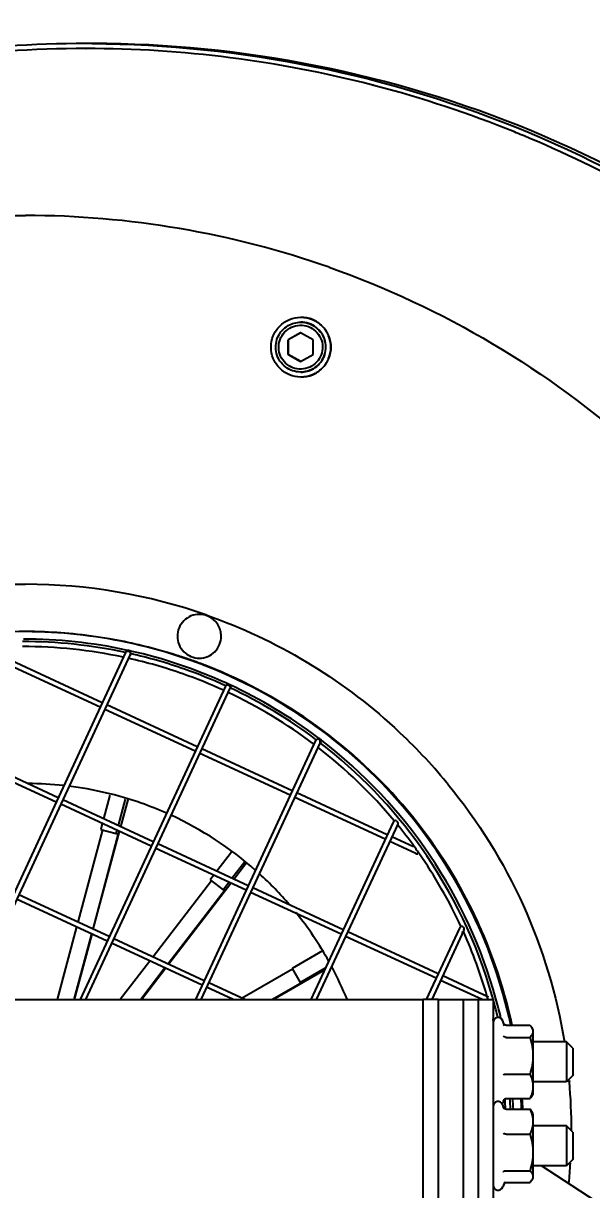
# Model space of a CAD drawing. Header units: millimetres. Extents: x 6781 to 13993, y -7973 to 4183.
# Drawn here: x 11754.1 to 11868.1, y -4739.6 to -4505.5 of the extents above; entities that cross this region are included whole.
import ezdxf

# ---------------------------------------------------------------- set-up
doc = ezdxf.new("R2010")
doc.units = ezdxf.units.MM
doc.header["$LTSCALE"] = 307.34
doc.header["$PDMODE"] = 3
doc.header["$PDSIZE"] = 8
doc.layers.get('0').update_dxf_attribs({"linetype": 'CONTINUOUS'})
doc.layers.get('Defpoints').update_dxf_attribs({"linetype": 'CONTINUOUS'})
doc.styles.get("Standard").update_dxf_attribs({"font": 'calibri.ttf'})
doc.dimstyles.new('DIMSTYLE_2', dxfattribs={"dimtxt": 35, "dimasz": 35, "dimexe": 1.5, "dimexo": 1, "dimgap": 0.875, "dimtad": 1, "dimdec": 0, "dimdsep": 46, "dimtxsty": 'Standard', "dimblk": '_FILLED', "dimblk1": '_FILLED', "dimblk2": '_FILLED', "dimcen": 0.09, "dimazin": 2, "dimtp": 0.01, "dimtm": 0.01, "dimtfac": 1, "dimtdec": 0, "dimtofl": 0, "dimtmove": 0, "dimatfit": 3, "dimldrblk": '_FILLED', "dimfxl": 1, "dimtolj": 1, "dimarcsym": 0})

# ---------------------------------------------------------------- blocks, each defined once
blk = doc.blocks.new('_FILLED')
at = {"color": 0, "linetype": 'ByBlock'}
blk.add_solid([(0, 0), (-1, 0.2143), (-1, -0.2143)], dxfattribs=at)
blk = doc.blocks.new('*D1023')
at = {"color": 0, "linetype": 'Continuous', "lineweight": -2}
for p, q in [((12014.27, -4351.39), (12014.27, -4384.66)), ((11355.22, -4685.18), (11355.22, -4381.66)), ((11390.22, -4383.16), (11979.27, -4383.16))]:
    blk.add_line(p, q, dxfattribs=at)
at = {"layer": 'Defpoints', "color": 0}
for p in [(12014.27, -4350.39), (12014.27, -4383.16), (11355.22, -4686.18)]:
    blk.add_point(p, dxfattribs=at)
at = {"color": 0, "linetype": 'ByBlock', "lineweight": -2, "xscale": 35, "yscale": 35, "zscale": 35, "rotation": 180}
blk.add_blockref('_FILLED', (11355.22, -4383.16), dxfattribs=at)
at = {"color": 0, "linetype": 'ByBlock', "lineweight": -2, "xscale": 35, "yscale": 35, "zscale": 35}
blk.add_blockref('_FILLED', (12014.27, -4383.16), dxfattribs=at)
at = {"color": 0, "insert": (11643.96, -4335.62), "char_height": 35, "attachment_point": 2, "line_spacing_factor": 0.9}
blk.add_mtext('\\A1;\\A1;BVNO-660', dxfattribs=at)

msp = doc.modelspace()

# ---------------------------------------------------------------- linework, layer by layer
at = {"color": 0, "linetype": 'Continuous'}
for p, q in [((11767.98033, -4509.60591), (11767.89846, -4509.6059)), ((11767.98033, -4509.61127), (11767.89846, -4509.6059)), ((11766.60522, -4510.6059), (11766.68314, -4510.61063)), ((11766.60522, -4510.60597), (11766.68314, -4510.60598)), ((11809.68482, -4567.64696), (11807.18493, -4569.09034)), ((11809.69882, -4567.65504), (11807.21292, -4569.09034)), ((11812.18471, -4569.09034), (11809.68482, -4567.64696)), ((11807.18493, -4569.09034), (11807.18493, -4571.97709)), ((11807.18493, -4569.09034), (11807.21292, -4569.09034)), ((11807.21292, -4571.97709), (11807.21292, -4569.09034)), ((11812.18471, -4571.97709), (11812.18471, -4569.09034)), ((11807.18493, -4571.97709), (11809.68482, -4573.42046)), ((11807.18493, -4571.97709), (11807.21292, -4571.97709)), ((11809.69882, -4573.41238), (11807.21292, -4571.97709)), ((11809.68482, -4573.42046), (11812.18471, -4571.97709)), ((11774.57769, -4631.81023), (11742.2929, -4701.45679)), ((11775.15935, -4631.61193), (11774.65534, -4631.48979)), ((11775.2005, -4631.4257), (11774.69301, -4631.31496)), ((11775.48491, -4632.2308), (11743.39508, -4701.45679)), ((11769.90238, -4641.89608), (11751.75805, -4633.4845)), ((11769.48182, -4642.80333), (11751.33749, -4634.39176)), ((11794.58762, -4638.57491), (11765.43861, -4701.45679)), ((11795.49484, -4638.99549), (11766.54079, -4701.45679)), ((11795.3738, -4638.24085), (11795.09564, -4638.13339)), ((11795.3738, -4638.24085), (11795.1036, -4638.11608)), ((11788.53337, -4651.63548), (11770.38904, -4643.22391)), ((11788.95393, -4650.72823), (11770.8096, -4642.31665)), ((11812.68079, -4649.47453), (11788.58432, -4701.45679)), ((11813.58801, -4649.89511), (11789.6865, -4701.45679)), ((11813.26292, -4649.21453), (11813.0069, -4649.02768)), ((11813.38127, -4649.05812), (11813.12774, -4648.86692)), ((11813.79911, -4649.60585), (11813.76047, -4649.57764)), ((11813.91015, -4649.46115), (11813.87212, -4649.43198)), ((11761.07061, -4660.94845), (11742.92628, -4652.53688)), ((11807.58492, -4660.46763), (11789.44059, -4652.05606)), ((11808.00548, -4659.56038), (11789.86115, -4651.1488)), ((11760.65005, -4661.85571), (11742.50572, -4653.44414)), ((11827.05703, -4668.39253), (11808.9127, -4659.98095)), ((11779.7016, -4670.68786), (11761.55727, -4662.27629)), ((11780.12216, -4669.7806), (11761.97783, -4661.36903)), ((11771.40861, -4660.43065), (11770.14866, -4665.15696)), ((11773.14208, -4666.54469), (11774.55684, -4661.23763)), ((11773.62119, -4666.7668), (11775.06766, -4661.36856)), ((11826.63647, -4669.29978), (11808.49214, -4660.88821)), ((11769.88715, -4666.13795), (11769.57715, -4667.3008)), ((11828.24319, -4665.83368), (11811.73003, -4701.45679)), ((11829.1504, -4666.25426), (11812.8322, -4701.45679)), ((11829.03626, -4666.50049), (11828.97341, -4666.43048)), ((11829.13695, -4666.41863), (11829.07756, -4666.34563)), ((11769.94709, -4667.39992), (11764.98704, -4685.91079)), ((11773.11276, -4668.142), (11767.97979, -4687.29821)), ((11768.10427, -4687.35592), (11773.35848, -4667.74724)), ((11769.57715, -4667.3008), (11772.71626, -4668.142)), ((11772.71626, -4668.142), (11772.88056, -4667.52568)), ((11772.71626, -4668.142), (11773.11276, -4668.142)), ((11832.28968, -4670.81834), (11827.96424, -4668.81311)), ((11798.75315, -4679.52001), (11780.60882, -4671.10844)), ((11799.17371, -4678.61275), (11781.02938, -4670.20118)), ((11832.82075, -4672.16677), (11827.54368, -4669.72036)), ((11795.80196, -4671.88075), (11792.88115, -4675.69557)), ((11795.90201, -4677.09602), (11798.48806, -4673.71841)), ((11796.30054, -4677.28077), (11798.83079, -4673.98324)), ((11833.17097, -4672.21314), (11833.03103, -4672.21314)), ((11833.20585, -4672.18984), (11833.07637, -4671.99601)), ((11833.39128, -4672.06031), (11833.25731, -4671.86898)), ((11791.80159, -4677.62301), (11780.07508, -4692.90549)), ((11783.19987, -4694.35412), (11795.67669, -4678.09379)), ((11792.25831, -4676.50905), (11791.55203, -4677.43152)), ((11791.55203, -4677.43152), (11794.13028, -4679.41004)), ((11794.13028, -4679.41004), (11795.27917, -4677.9095)), ((11771.2904, -4688.83298), (11753.14606, -4680.42141)), ((11794.52678, -4679.41004), (11783.09665, -4694.30627)), ((11794.13028, -4679.41004), (11794.52678, -4679.41004)), ((11817.8047, -4688.35216), (11799.66037, -4679.94059)), ((11818.22526, -4687.44491), (11800.08093, -4679.03333)), ((11770.86984, -4689.74024), (11752.7255, -4681.32867)), ((11764.72433, -4686.89123), (11760.82144, -4701.45679)), ((11837.27681, -4696.27706), (11819.13248, -4687.86548)), ((11841.53308, -4687.09519), (11834.87931, -4701.44907)), ((11842.4403, -4687.51577), (11835.98149, -4701.44907)), ((11842.19667, -4688.04134), (11842.09373, -4687.82613)), ((11842.39402, -4687.95293), (11842.29604, -4687.7349)), ((11767.71708, -4688.27865), (11764.18596, -4701.45679)), ((11764.32589, -4701.45679), (11767.84156, -4688.33635)), ((11789.92139, -4698.57239), (11771.77705, -4690.16082)), ((11790.34195, -4697.66513), (11772.19761, -4689.25356)), ((11836.85625, -4697.18431), (11818.71192, -4688.77274)), ((11814.06756, -4691.67934), (11807.97747, -4695.20088)), ((11779.45124, -4693.71851), (11773.51353, -4701.45679)), ((11782.47281, -4695.11929), (11777.60994, -4701.45679)), ((11777.74987, -4701.45679), (11782.57603, -4695.16714)), ((11807.97747, -4695.20088), (11809.60236, -4698.01549)), ((11809.60236, -4698.01549), (11814.68858, -4695.07442)), ((11808.0766, -4695.37257), (11797.97599, -4701.20421)), ((11804.17834, -4701.45679), (11814.4897, -4695.50346)), ((11847.37788, -4700.95983), (11838.18403, -4696.69763)), ((11796.14323, -4701.45679), (11790.8286, -4698.99297)), ((11798.5208, -4701.45679), (11791.24916, -4698.08571)), ((11809.99885, -4698.01549), (11804.03841, -4701.45679)), ((11809.60236, -4698.01549), (11809.99885, -4698.01549)), ((11846.07227, -4701.45679), (11837.76347, -4697.60489)), ((11373.32429, -4701.45679), (11834.27299, -4701.45679)), ((11834.27299, -5169.4645), (11834.27299, -4701.44907)), ((11837.27299, -4701.44907), (11834.27299, -4701.44907)), ((11837.27299, -4701.44907), (11837.27299, -5169.4645)), ((11837.27299, -4701.45679), (11848.27299, -4701.45679)), ((11842.27299, -4701.45679), (11842.27299, -5169.45679)), ((11845.27299, -4701.45679), (11845.27299, -5169.45679)), ((11848.11465, -4701.45679), (11848.12887, -4701.50205)), ((11848.27299, -4701.45679), (11848.27299, -5169.45679)), ((11848.30152, -4701.40493), (11848.31421, -4701.45072)), ((11850.60429, -4706.71854), (11850.23736, -4705.71041)), ((11850.60372, -4706.71926), (11850.60349, -4706.71863)), ((11850.88005, -4706.58596), (11855.69243, -4706.58596)), ((11850.88005, -4709.04529), (11855.69243, -4709.04529)), ((11856.27299, -4707.45678), (11856.0537, -4707.07697)), ((11856.27299, -4707.45678), (11856.27299, -4720.45678)), ((11863.02299, -4709.95679), (11856.27299, -4709.95679)), ((11863.02299, -4709.95679), (11863.02299, -4717.95679)), ((11864.27299, -4711.20679), (11863.02299, -4709.95679)), ((11864.27299, -4711.20679), (11864.27299, -4716.70679)), ((11850.88005, -4716.4161), (11855.69243, -4716.4161)), ((11863.02299, -4717.95679), (11856.27299, -4717.95679)), ((11864.27299, -4716.70679), (11863.02299, -4717.95679)), ((11863.32321, -4717.65656), (11863.34314, -4717.93377)), ((11863.55702, -4717.63518), (11863.58202, -4717.91255)), ((11856.27299, -4720.45678), (11856.0537, -4720.83659)), ((11848.36909, -4722.27938), (11848.27299, -4722.48671)), ((11850.48474, -4721.52348), (11850.23736, -4722.20315)), ((11850.49724, -4723.2851), (11850.23736, -4722.57109)), ((11850.3591, -4721.72664), (11850.40023, -4721.63649)), ((11850.40508, -4723.16649), (11850.35911, -4723.06795)), ((11850.52859, -4721.63412), (11850.52453, -4721.41415)), ((11850.5625, -4723.47179), (11850.55681, -4723.16369)), ((11850.68417, -4721.62451), (11850.67035, -4721.40481)), ((11850.78017, -4723.46249), (11850.7665, -4723.15406)), ((11850.88005, -4721.3276), (11855.69243, -4721.3276)), ((11850.88005, -4723.46593), (11855.69243, -4723.46593)), ((11856.27299, -4724.31746), (11856.07142, -4723.96834)), ((11856.27299, -4724.31747), (11856.27299, -4737.31747)), ((11863.02299, -4726.81747), (11856.27299, -4726.81747)), ((11863.02299, -4726.81747), (11863.02299, -4734.81747)), ((11864.27299, -4728.06747), (11863.02299, -4726.81747)), ((11850.88005, -4728.45173), (11855.69243, -4728.45173)), ((11864.27299, -4728.06747), (11864.27299, -4733.56747)), ((11863.02299, -4734.81747), (11856.27299, -4734.81747)), ((11908.21335, -4767.79075), (11858.00403, -4734.81747)), ((11864.27299, -4733.56747), (11863.02299, -4734.81747)), ((11850.88005, -4735.80327), (11855.69243, -4735.80327)), ((11856.27299, -4737.31747), (11856.07142, -4737.66659)), ((11850.61624, -4738.02288), (11850.23736, -4739.06384)), ((11850.88005, -4738.169), (11855.69243, -4738.169))]:
    msp.add_line(p, q, dxfattribs=at)
for centre, radius, start, end in [((11766.7562, -4740.66163), 231.05578, 90.036001, 105.6777214), ((11766.61095, -4739.00381), 229.39791, 89.6796871, 89.9999822), ((11766.74472, -4740.63798), 230.03205, 90.0347459, 105.68193), ((11766.48174, -4740.51382), 229.90792, 75.5337899, 89.9498087), ((11766.67413, -4739.29682), 228.68148, 75.3383511, 75.5042926), ((11766.52041, -4739.82607), 229.2324, 67.9553818, 75.3346642), ((11766.68519, -4739.37614), 228.75352, 67.1095673, 67.9513387), ((11766.49878, -4739.79333), 229.21037, 60.4000248, 67.1072044), ((11754.30522, -4728.88847), 184.78276, 70.6918603, 89.9319339), ((11754.38491, -4728.37129), 110.26564, 70.6897819, 89.9319137), ((11789.35162, -4628.5753), 4.42128, 73.6538965, 89.6565313), ((11789.35282, -4628.55898), 4.40528, 65.444188, 73.6090867), ((11753.84737, -4727.8416), 98.23585, 77.8221263, 89.986859), ((11753.92045, -4727.86199), 98.75641, 77.8576416, 89.9152976), ((11754.24524, -4727.46854), 99.86297, 88.1384617, 89.9994383), ((11754.23564, -4727.74444), 100.13903, 84.3868841, 88.1381014), ((11754.25173, -4727.57456), 99.9684, 80.161746, 84.3865379), ((11754.23782, -4727.63634), 100.03164, 76.7204822, 80.1599416), ((11753.84854, -4727.83315), 97.22743, 77.9643268, 89.9873273), ((11753.94341, -4727.61955), 98.51457, 77.3010663, 77.5389337), ((11753.862, -4727.85467), 98.76184, 65.5000116, 77.2849792), ((11754.24382, -4727.60105), 99.99591, 72.1794487, 76.719186), ((11753.83891, -4727.72007), 97.11887, 70.6258115, 77.3466103), ((11753.8396, -4727.71778), 98.11648, 70.625714, 77.2265703), ((11754.21668, -4727.68071), 100.08006, 70.6967958, 72.1786128), ((11754.30957, -4727.68163), 100.08106, 70.7472539, 71.9708051), ((11754.21522, -4727.68504), 100.08464, 69.0565304, 70.6968244), ((11754.30705, -4727.68891), 100.08876, 69.3639172, 70.7472692), ((11753.84202, -4727.66793), 97.06865, 65.4270292, 70.617337), ((11753.84184, -4727.66822), 98.06898, 65.4220945, 70.6173449), ((11754.04371, -4727.39293), 98.26632, 65.3015215, 65.4847773), ((11753.80689, -4727.83504), 98.76704, 53.0861276, 65.1112227), ((11753.75541, -4727.79459), 98.22013, 53.0409959, 64.8226238), ((11753.75383, -4727.79697), 97.22297, 52.9268713, 64.8207512), ((11754.62208, -4727.48613), 109.33859, 47.1298613, 47.4887288), ((11754.42805, -4727.68272), 109.61468, 39.5631557, 47.1254407), ((11753.9348, -4727.61732), 98.51614, 52.5260209, 52.8848708), ((11753.47363, -4727.98403), 98.54182, 35.4100165, 52.3869024), ((11753.65187, -4727.82897), 97.31034, 39.7553112, 52.2803166), ((11754.63511, -4727.65305), 69.54751, 83.815827, 89.6969025), ((11754.59266, -4727.792), 69.69059, 70.6401465, 82.9156228), ((11754.62858, -4727.50754), 109.34851, 39.3220239, 39.5593159), ((11754.63526, -4727.59436), 69.49002, 66.1156266, 70.6192651), ((11754.44164, -4727.90356), 69.85191, 48.5743569, 65.2497459), ((11828.69592, -4666.03928), 0.49723, 138.3448071, 155.5763322), ((11753.91253, -4727.56919), 96.94383, 35.9073167, 39.1079477), ((11753.83973, -4727.62173), 97.03361, 35.3777221, 35.9072387), ((11753.82278, -4727.63379), 97.05441, 35.0697109, 35.3777303), ((11753.21709, -4727.9169), 98.71222, 15.9838242, 35.2919756), ((11833.17066, -4671.71267), 0.50045, 270.0807119, 275.2795405), ((11753.69155, -4727.70563), 97.20313, 24.853064, 34.9222431), ((11754.56699, -4727.67233), 69.59564, 40.5301178, 47.6507187), ((11754.53227, -4727.67338), 69.62304, 29.1045327, 38.8434602), ((11753.75607, -4727.64545), 97.11943, 16.1416713, 24.1230739), ((11754.54064, -4727.64926), 69.60405, 22.1509211, 28.022436), ((11753.81322, -4727.62221), 97.05806, 15.8987177, 16.1378763), ((11753.82315, -4727.61939), 97.04775, 15.6731483, 15.8987176), ((11753.82901, -4727.6179), 98.0417, 15.5075582, 15.9143173), ((11753.84968, -4727.61216), 98.02024, 15.1983026, 15.4797848), ((11753.93034, -4727.59063), 97.93676, 13.3129906, 15.1985214), ((11753.93181, -4727.6093), 98.51314, 13.1638374, 15.4977521), ((11849.28571, -4706.05678), 1.01272, 20, 180), ((11754.00826, -4727.57161), 96.85656, 13.0407615, 13.2749273), ((11754.44518, -4727.6092), 109.56676, 359.9155858, 5.0773196), ((11849.28571, -4721.85678), 1.01272, 180, 211.8133714), ((11849.28571, -4722.91747), 1.01272, 20, 180), ((11849.28571, -4721.85678), 1.01272, 328.3264964, 340), ((11850.97245, -4721.95071), 0.65274, 138.7881018, 151.2331623), ((11753.86098, -4727.60349), 97.00762, 3.2004499, 3.5336133), ((11753.84326, -4727.60449), 97.02537, 2.9829344, 3.2004535), ((11753.82714, -4727.60532), 97.0415, 2.6290586, 2.9829308), ((11753.83816, -4727.60471), 98.03046, 2.425228, 3.6769062), ((11753.91212, -4727.60567), 98.53213, 2.4127136, 3.6580748), ((11754.03769, -4727.61007), 100.06444, 2.3780376, 3.6079223), ((11754.29659, -4727.6009), 99.94505, 2.3746176, 3.5999052), ((11754.38643, -4727.60104), 99.9485, 2.3746755, 3.5999999), ((11754.42998, -4727.6005), 109.58204, 354.391948, 356.4927933), ((11849.28571, -4738.71747), 1.01272, 180, 340)]:
    msp.add_arc(centre, radius, start, end, dxfattribs=at)
for points, knots in [([(11767.8934, -4509.60948), (11797.70094, -4509.77612), (11857.89778, -4521.99473), (11933.88382, -4573.25774), (11984.71866, -4649.53158), (11996.60101, -4709.79698), (11996.60101, -4739.6059)], [0, 0, 0, 0, 0.249996922, 0.499994066, 0.749995405, 1, 1, 1, 1]), ([(11997.88846, -4739.6059), (11997.88846, -4709.69878), (11985.92567, -4649.23057), (11934.76445, -4572.79322), (11858.34859, -4521.60174), (11797.88626, -4509.61659), (11767.98033, -4509.60591)], [0, 0, 0, 0, 0.250005159, 0.500007025, 0.750004727, 1, 1, 1, 1]), ([(11572.90906, -4701.44076), (11576.00567, -4679.94634), (11590.04484, -4637.69073), (11631.81672, -4585.94773), (11688.98463, -4551.97765), (11732.80919, -4544.10605), (11754.52473, -4544.10583)], [0, 0, 0, 0, 0.250005188, 0.500006455, 0.750003872, 1, 1, 1, 1]), ([(11815.40335, -4554.499), (11838.096, -4562.48013), (11880.76609, -4587.77624), (11924.83794, -4647.23904), (11942.7124, -4719.06365), (11935.1072, -4768.08275), (11926.8398, -4790.6735)], [0, 0, 0, 0, 0.249995228, 0.499994427, 0.749996785, 1, 1, 1, 1]), ([(11803.74106, -4570.53371), (11803.74106, -4569.75335), (11804.05328, -4568.17556), (11805.3885, -4566.18125), (11807.38272, -4564.84596), (11808.96047, -4564.53372), (11809.7408, -4564.53372)], [0, 0, 0, 0, 0.250005086, 0.500007061, 0.750004744, 1, 1, 1, 1]), ([(11809.69042, -4575.53371), (11809.14746, -4575.53369), (11808.05323, -4575.35362), (11806.59223, -4574.5719), (11805.4583, -4573.36158), (11804.77407, -4571.85109), (11804.61143, -4570.20085), (11804.9883, -4568.5857), (11805.86272, -4567.17818), (11806.72031, -4566.47508), (11807.19053, -4566.20358)], [0, 0, 0, 0, 0.124996808, 0.249994798, 0.374994485, 0.499995804, 0.624998032, 0.750000094, 0.875001181, 1, 1, 1, 1]), ([(11807.19053, -4566.20358), (11807.56731, -4565.98604), (11808.38143, -4565.64829), (11809.25536, -4565.53371), (11809.69042, -4565.53372)], [0, 0, 0, 0, 0.50001029, 1, 1, 1, 1]), ([(11807.48492, -4566.7232), (11807.98049, -4566.43707), (11809.09703, -4566.05696), (11810.85284, -4566.17322), (11812.43312, -4566.95203), (11813.59431, -4568.27651), (11814.16066, -4569.94439), (11814.04495, -4571.70238), (11813.26775, -4573.28113), (11812.38031, -4574.05809), (11811.88473, -4574.34422)], [0, 0, 0, 0, 0.124997221, 0.249995143, 0.374994912, 0.499995297, 0.624996612, 0.749998769, 0.874999961, 1, 1, 1, 1]), ([(11809.69042, -4565.53372), (11810.23338, -4565.53373), (11811.3276, -4565.7138), (11812.78861, -4566.49552), (11813.92253, -4567.70585), (11814.60676, -4569.21633), (11814.76941, -4570.86657), (11814.39254, -4572.48173), (11813.51812, -4573.88924), (11812.66053, -4574.59235), (11812.19031, -4574.86384)], [0, 0, 0, 0, 0.124996808, 0.249994798, 0.374994485, 0.499995804, 0.624998032, 0.750000094, 0.875001181, 1, 1, 1, 1]), ([(11809.7408, -4564.53372), (11810.52113, -4564.53372), (11812.09887, -4564.84596), (11814.09309, -4566.18125), (11815.42832, -4568.17556), (11815.74054, -4569.75335), (11815.74054, -4570.53371)], [0, 0, 0, 0, 0.249994766, 0.499991926, 0.749993969, 1, 1, 1, 1]), ([(11812.24069, -4574.86384), (11812.7109, -4574.59235), (11813.56847, -4573.88927), (11814.44289, -4572.48178), (11814.81978, -4570.86665), (11814.65716, -4569.21643), (11813.97298, -4567.70596), (11812.83911, -4566.49563), (11811.37817, -4565.71387), (11810.28398, -4565.53375), (11809.74103, -4565.53372)], [0, 0, 0, 0, 0.124998642, 0.249999262, 0.375003128, 0.50000624, 0.625007432, 0.750006413, 0.875003813, 1, 1, 1, 1]), ([(11815.7564, -4570.53371), (11815.7564, -4569.75335), (11815.44418, -4568.17556), (11814.10896, -4566.18125), (11812.11474, -4564.84595), (11810.53699, -4564.53371), (11809.75666, -4564.53371)], [0, 0, 0, 0, 0.2500052, 0.500007105, 0.750004848, 1, 1, 1, 1]), ([(11811.88473, -4574.34422), (11811.38916, -4574.63035), (11810.27261, -4575.01046), (11808.5168, -4574.8942), (11806.93652, -4574.11539), (11805.77534, -4572.79092), (11805.20898, -4571.12303), (11805.32469, -4569.36504), (11806.1019, -4567.78629), (11806.98934, -4567.00934), (11807.48492, -4566.7232)], [0, 0, 0, 0, 0.124997221, 0.249995143, 0.374994912, 0.499995297, 0.624996612, 0.749998769, 0.874999961, 1, 1, 1, 1]), ([(11809.7408, -4576.53371), (11808.96047, -4576.53371), (11807.38272, -4576.22147), (11805.3885, -4574.88617), (11804.05327, -4572.89186), (11803.74106, -4571.31407), (11803.74106, -4570.53371)], [0, 0, 0, 0, 0.249995148, 0.49999289, 0.749994796, 1, 1, 1, 1]), ([(11815.74054, -4570.53371), (11815.74054, -4571.31407), (11815.42832, -4572.89186), (11814.0931, -4574.88617), (11812.09888, -4576.22147), (11810.52113, -4576.53371), (11809.7408, -4576.53371)], [0, 0, 0, 0, 0.2500052, 0.500007105, 0.750004848, 1, 1, 1, 1]), ([(11809.75666, -4576.53371), (11810.53699, -4576.53371), (11812.11474, -4576.22147), (11814.10896, -4574.88617), (11815.44418, -4572.89186), (11815.7564, -4571.31407), (11815.7564, -4570.53371)], [0, 0, 0, 0, 0.249995148, 0.49999289, 0.749994796, 1, 1, 1, 1]), ([(11812.19031, -4574.86384), (11811.81353, -4575.08139), (11810.9994, -4575.41913), (11810.12548, -4575.53372), (11809.69042, -4575.53371)], [0, 0, 0, 0, 0.50001029, 1, 1, 1, 1]), ([(11809.74056, -4575.53371), (11810.17566, -4575.53374), (11811.04967, -4575.41918), (11811.86387, -4575.08141), (11812.24069, -4574.86384)], [0, 0, 0, 0, 0.499986439, 1, 1, 1, 1]), ([(11651.6073, -4690.2032), (11655.40166, -4679.76218), (11666.26715, -4659.914), (11690.70939, -4636.5224), (11721.04192, -4621.53876), (11743.40718, -4618.10584), (11754.51595, -4618.10573)], [0, 0, 0, 0, 0.250004446, 0.500005119, 0.750002941, 1, 1, 1, 1]), ([(11789.37813, -4624.15411), (11788.80399, -4624.15106), (11787.64183, -4624.37545), (11786.17104, -4625.35323), (11785.18552, -4626.81888), (11784.95499, -4627.97987), (11784.95499, -4628.55404)], [0, 0, 0, 0, 0.249994892, 0.499992063, 0.749994071, 1, 1, 1, 1]), ([(11790.84786, -4624.30898), (11797.78674, -4626.74971), (11811.20552, -4633.04923), (11823.08406, -4641.91752), (11828.50602, -4646.88779)], [0, 0, 0, 0, 0.500009302, 1, 1, 1, 1]), ([(11793.75461, -4628.55404), (11793.75461, -4628.13668), (11793.63426, -4627.2971), (11793.10694, -4626.14326), (11792.27672, -4625.18404), (11791.56315, -4624.72561), (11791.18356, -4624.55213)], [0, 0, 0, 0, 0.250003743, 0.500005149, 0.75000434, 1, 1, 1, 1]), ([(11787.28544, -4633.27079), (11774.45019, -4628.75604), (11746.57747, -4625.00434), (11706.25802, -4636.57666), (11673.86497, -4663.228), (11661.15107, -4688.31486), (11657.59213, -4701.44773)], [0, 0, 0, 0, 0.24999688, 0.499994333, 0.749995169, 1, 1, 1, 1]), ([(11784.95499, -4628.55404), (11784.95499, -4629.12821), (11785.18552, -4630.2892), (11786.17104, -4631.75485), (11787.64183, -4632.73263), (11788.80399, -4632.95703), (11789.37813, -4632.95398)], [0, 0, 0, 0, 0.250005088, 0.500007245, 0.750004856, 1, 1, 1, 1]), ([(11789.37813, -4632.95398), (11789.94845, -4632.95095), (11791.10031, -4632.71743), (11792.55438, -4631.73682), (11793.5272, -4630.27751), (11793.75461, -4629.1244), (11793.75461, -4628.55404)], [0, 0, 0, 0, 0.249994909, 0.499992125, 0.749994158, 1, 1, 1, 1]), ([(11774.88158, -4631.54236), (11774.90445, -4631.53529), (11774.95253, -4631.52411), (11775.0018, -4631.52037), (11775.02704, -4631.52045)], [0, 0, 0, 0, 0.486772914, 1, 1, 1, 1]), ([(11775.23692, -4631.56689), (11775.36471, -4631.62614), (11775.55663, -4631.84888), (11775.5321, -4632.12668), (11775.48491, -4632.2308)], [0, 0, 0, 0, 0.552012699, 1, 1, 1, 1]), ([(11775.56091, -4632.23078), (11775.5716, -4632.20748), (11775.5888, -4632.15701), (11775.59813, -4632.10463), (11775.60107, -4632.07742)], [0, 0, 0, 0, 0.483646972, 1, 1, 1, 1]), ([(11851.85745, -4706.53705), (11850.07105, -4698.24791), (11844.35078, -4682.05206), (11829.93928, -4660.76591), (11810.63288, -4643.79398), (11795.28428, -4636.08436), (11787.28544, -4633.27079)], [0, 0, 0, 0, 0.250003286, 0.500004432, 0.750002329, 1, 1, 1, 1]), ([(11852.09915, -4706.57677), (11850.35349, -4698.46108), (11844.80539, -4682.59671), (11830.88036, -4661.64772), (11812.21975, -4644.77961), (11797.34991, -4636.94763), (11789.58144, -4634.02206)], [0, 0, 0, 0, 0.250003607, 0.500004452, 0.750003148, 1, 1, 1, 1]), ([(11789.99013, -4634.21264), (11797.70126, -4637.16395), (11812.45271, -4645.02248), (11830.95512, -4661.8605), (11844.76213, -4682.72294), (11850.26937, -4698.50398), (11852.00574, -4706.57621)], [0, 0, 0, 0, 0.249996093, 0.499994888, 0.749995962, 1, 1, 1, 1]), ([(11794.58762, -4638.57491), (11794.64194, -4638.45507), (11794.79957, -4638.31338), (11794.9842, -4638.28496), (11795.03697, -4638.28513)], [0, 0, 0, 0, 0.713730088, 1, 1, 1, 1]), ([(11795.21875, -4638.29535), (11795.23125, -4638.30115), (11795.25639, -4638.31618), (11795.27805, -4638.33586), (11795.28849, -4638.34704)], [0, 0, 0, 0, 0.473839355, 1, 1, 1, 1]), ([(11795.24685, -4638.33157), (11795.37464, -4638.39082), (11795.56656, -4638.61356), (11795.54203, -4638.89137), (11795.49484, -4638.99549)], [0, 0, 0, 0, 0.552012552, 1, 1, 1, 1]), ([(11813.13014, -4649.18474), (11813.07737, -4649.18458), (11812.89275, -4649.21303), (11812.73511, -4649.35469), (11812.68079, -4649.47453)], [0, 0, 0, 0, 0.286281094, 1, 1, 1, 1]), ([(11813.58801, -4649.89511), (11813.6352, -4649.79101), (11813.65972, -4649.51321), (11813.46782, -4649.29044), (11813.34001, -4649.2312)], [0, 0, 0, 0, 0.447943494, 1, 1, 1, 1]), ([(11848.8631, -4701.28654), (11846.04261, -4691.11451), (11837.05022, -4671.554), (11822.28426, -4655.88726), (11813.91015, -4649.46115)], [0, 0, 0, 0, 0.500005269, 1, 1, 1, 1]), ([(11839.22022, -4658.21576), (11845.26539, -4665.59572), (11855.46276, -4682.01387), (11861.03706, -4700.51971), (11862.57671, -4709.93452)], [0, 0, 0, 0, 0.499998245, 1, 1, 1, 1]), ([(11828.69256, -4665.54393), (11828.65432, -4665.54395), (11828.51752, -4665.55932), (11828.39005, -4665.63515), (11828.32441, -4665.70879)], [0, 0, 0, 0, 0.279318433, 1, 1, 1, 1]), ([(11828.90241, -4665.59034), (11829.03011, -4665.64954), (11829.22197, -4665.87222), (11829.19763, -4666.15006), (11829.1504, -4666.25426)], [0, 0, 0, 0, 0.551643415, 1, 1, 1, 1]), ([(11841.98246, -4686.80545), (11841.95051, -4686.80546), (11841.8346, -4686.81647), (11841.7239, -4686.87012), (11841.66027, -4686.92505)], [0, 0, 0, 0, 0.275413857, 1, 1, 1, 1]), ([(11842.4403, -4687.51577), (11842.48753, -4687.41156), (11842.51194, -4687.1337), (11842.32001, -4686.91106), (11842.19231, -4686.85185)], [0, 0, 0, 0, 0.448379255, 1, 1, 1, 1]), ([(11850.88005, -4706.58596), (11850.80445, -4706.58599), (11850.65203, -4706.54673), (11850.53117, -4706.44973), (11850.48147, -4706.39308)], [0, 0, 0, 0, 0.500785193, 1, 1, 1, 1]), ([(11855.69243, -4706.58596), (11855.72758, -4706.62586), (11855.85909, -4706.78082), (11855.97835, -4706.94692), (11856.05334, -4707.07699)], [0, 0, 0, 0, 0.261517946, 1, 1, 1, 1]), ([(11850.88027, -4709.0453), (11850.82261, -4709.04531), (11850.62506, -4709.02132), (11850.42819, -4708.90361), (11850.3591, -4708.77939)], [0, 0, 0, 0, 0.288599251, 1, 1, 1, 1]), ([(11856.27299, -4707.81563), (11856.27299, -4708.02929), (11856.13771, -4708.48999), (11855.85574, -4708.85992), (11855.69243, -4709.04529)], [0, 0, 0, 0, 0.463768997, 1, 1, 1, 1]), ([(11855.69243, -4709.04529), (11855.86836, -4709.64377), (11856.16138, -4710.85904), (11856.27299, -4712.10763), (11856.27299, -4712.7307)], [0, 0, 0, 0, 0.50029841, 1, 1, 1, 1]), ([(11856.05334, -4707.07699), (11856.08759, -4707.13642), (11856.20643, -4707.3655), (11856.27299, -4707.62579), (11856.27299, -4707.81563)], [0, 0, 0, 0, 0.265428434, 1, 1, 1, 1]), ([(11856.27299, -4712.7307), (11856.27299, -4713.35376), (11856.16157, -4714.60239), (11855.86836, -4715.81762), (11855.69243, -4716.4161)], [0, 0, 0, 0, 0.499701303, 1, 1, 1, 1]), ([(11850.3591, -4716.54925), (11850.41346, -4716.5003), (11850.59256, -4716.43749), (11850.77199, -4716.41606), (11850.88027, -4716.41609)], [0, 0, 0, 0, 0.403176591, 1, 1, 1, 1]), ([(11855.69243, -4716.4161), (11855.8655, -4716.80843), (11856.15738, -4717.60683), (11856.27299, -4718.45485), (11856.27299, -4718.87185)], [0, 0, 0, 0, 0.506977623, 1, 1, 1, 1]), ([(11856.27299, -4718.87185), (11856.27299, -4719.28885), (11856.15757, -4720.13691), (11855.8655, -4720.93527), (11855.69243, -4721.3276)], [0, 0, 0, 0, 0.493017324, 1, 1, 1, 1]), ([(11855.69243, -4721.3276), (11855.72758, -4721.28771), (11855.85908, -4721.13275), (11855.97831, -4720.96664), (11856.05328, -4720.83657)], [0, 0, 0, 0, 0.261523602, 1, 1, 1, 1]), ([(11850.4814, -4721.52066), (11850.53117, -4721.46398), (11850.65209, -4721.36691), (11850.80461, -4721.32756), (11850.88027, -4721.32759)], [0, 0, 0, 0, 0.499185989, 1, 1, 1, 1]), ([(11850.88005, -4723.46593), (11850.8076, -4723.46597), (11850.66168, -4723.42997), (11850.5437, -4723.34033), (11850.49438, -4723.28766)], [0, 0, 0, 0, 0.500994284, 1, 1, 1, 1]), ([(11856.07122, -4723.96835), (11856.04634, -4723.92521), (11855.93462, -4723.74722), (11855.80062, -4723.58406), (11855.69243, -4723.46593)], [0, 0, 0, 0, 0.237148951, 1, 1, 1, 1]), ([(11855.69243, -4723.46593), (11855.86564, -4723.8645), (11856.15736, -4724.67566), (11856.27299, -4725.53562), (11856.27299, -4725.95883)], [0, 0, 0, 0, 0.506628071, 1, 1, 1, 1]), ([(11856.27299, -4725.95883), (11856.27299, -4726.38204), (11856.15723, -4727.24197), (11855.86563, -4728.05316), (11855.69243, -4728.45173)], [0, 0, 0, 0, 0.49337527, 1, 1, 1, 1]), ([(11850.88027, -4728.45175), (11850.77205, -4728.45173), (11850.59323, -4728.43105), (11850.41402, -4728.37123), (11850.3591, -4728.32366)], [0, 0, 0, 0, 0.598309298, 1, 1, 1, 1]), ([(11855.69243, -4728.45173), (11855.86834, -4729.04861), (11856.16136, -4730.26062), (11856.27299, -4731.50606), (11856.27299, -4732.1275)], [0, 0, 0, 0, 0.50032744, 1, 1, 1, 1]), ([(11856.27299, -4732.1275), (11856.27299, -4732.74894), (11856.16155, -4733.99441), (11855.86834, -4735.20639), (11855.69243, -4735.80327)], [0, 0, 0, 0, 0.499672251, 1, 1, 1, 1]), ([(11850.3591, -4736.07319), (11850.38006, -4736.03493), (11850.5071, -4735.87602), (11850.7232, -4735.80318), (11850.88027, -4735.80325)], [0, 0, 0, 0, 0.217367445, 1, 1, 1, 1]), ([(11855.69243, -4735.80327), (11855.85506, -4735.98084), (11856.13618, -4736.33367), (11856.27299, -4736.78012), (11856.27299, -4736.98613)], [0, 0, 0, 0, 0.538913794, 1, 1, 1, 1]), ([(11856.27299, -4736.98613), (11856.27299, -4737.04331), (11856.25455, -4737.28177), (11856.16169, -4737.50972), (11856.07122, -4737.66658)], [0, 0, 0, 0, 0.23997508, 1, 1, 1, 1]), ([(11850.49451, -4738.347), (11850.54383, -4738.29431), (11850.66187, -4738.20469), (11850.80783, -4738.16896), (11850.88027, -4738.169)], [0, 0, 0, 0, 0.499028978, 1, 1, 1, 1]), ([(11856.07122, -4737.66658), (11856.04634, -4737.70972), (11855.93462, -4737.88771), (11855.80062, -4738.05087), (11855.69243, -4738.169)], [0, 0, 0, 0, 0.237148951, 1, 1, 1, 1])]:
    msp.add_open_spline(points, degree=3, knots=knots, dxfattribs=at)
for points in [[(11774.57769, -4631.81023), (11774.63344, -4631.68725), (11774.75258, -4631.58226), (11774.88158, -4631.54236)], [(11775.02704, -4631.52045), (11775.09869, -4631.52068), (11775.17191, -4631.53676), (11775.23692, -4631.56689)], [(11775.47611, -4631.68215), (11775.41193, -4631.61155), (11775.32282, -4631.55873), (11775.23027, -4631.53553)], [(11775.60107, -4632.07742), (11775.61592, -4631.94004), (11775.56907, -4631.7844), (11775.47611, -4631.68215)], [(11775.56091, -4632.23078), (11775.52402, -4632.31115), (11775.46305, -4632.38364), (11775.39035, -4632.43399)], [(11795.03697, -4638.28513), (11795.10862, -4638.28535), (11795.18184, -4638.30144), (11795.24685, -4638.33157)], [(11795.32894, -4638.33157), (11795.38027, -4638.35536), (11795.42796, -4638.38871), (11795.46844, -4638.42824)], [(11795.61642, -4638.76243), (11795.62296, -4638.92283), (11795.53598, -4639.10263), (11795.40468, -4639.195)], [(11795.46844, -4638.42824), (11795.5556, -4638.51336), (11795.61146, -4638.6407), (11795.61642, -4638.76243)], [(11813.34001, -4649.2312), (11813.27501, -4649.20106), (11813.20179, -4649.18495), (11813.13014, -4649.18474)], [(11813.3852, -4649.21566), (11813.51793, -4649.26433), (11813.63774, -4649.38364), (11813.68309, -4649.51754)], [(11813.66358, -4649.89511), (11813.62803, -4649.97179), (11813.57098, -4650.04137), (11813.50253, -4650.09094)], [(11813.68309, -4649.51754), (11813.72352, -4649.6369), (11813.7166, -4649.78078), (11813.66358, -4649.89511)], [(11828.90241, -4665.59034), (11828.83741, -4665.56021), (11828.7642, -4665.54391), (11828.69256, -4665.54393)], [(11832.82075, -4672.16677), (11832.88517, -4672.19694), (11832.95792, -4672.21312), (11833.02906, -4672.21316)], [(11833.02906, -4672.21316), (11833.08611, -4672.21319), (11833.14399, -4672.2029), (11833.19761, -4672.18341)], [(11841.66027, -4686.92505), (11841.60667, -4686.97132), (11841.56231, -4687.0307), (11841.53308, -4687.09519)], [(11842.19231, -4686.85185), (11842.12731, -4686.82172), (11842.0541, -4686.80542), (11841.98246, -4686.80545)], [(11850.49438, -4723.28766), (11850.46007, -4723.25102), (11850.43, -4723.20999), (11850.40512, -4723.1664)]]:
    msp.add_open_spline(points, degree=3, dxfattribs=at)

# ---------------------------------------------------------------- dimensions: what is measured, and where the dimension line sits
dim = msp.add_linear_dim(base=(12014.27299, -4383.16424), p1=(11355.22169, -4686.17933), p2=(12014.27299, -4350.39485), text='\\A1;BVNO-660', dimstyle='DIMSTYLE_2', override={"dimtxsty": 'Standard'}, dxfattribs=at)
dim.commit()
dim.dimension.update_dxf_attribs({"geometry": '*D1023', "text_midpoint": (11643.96493, -4383.16424), "dimtype": 160})

doc.saveas('drawing.dxf')
